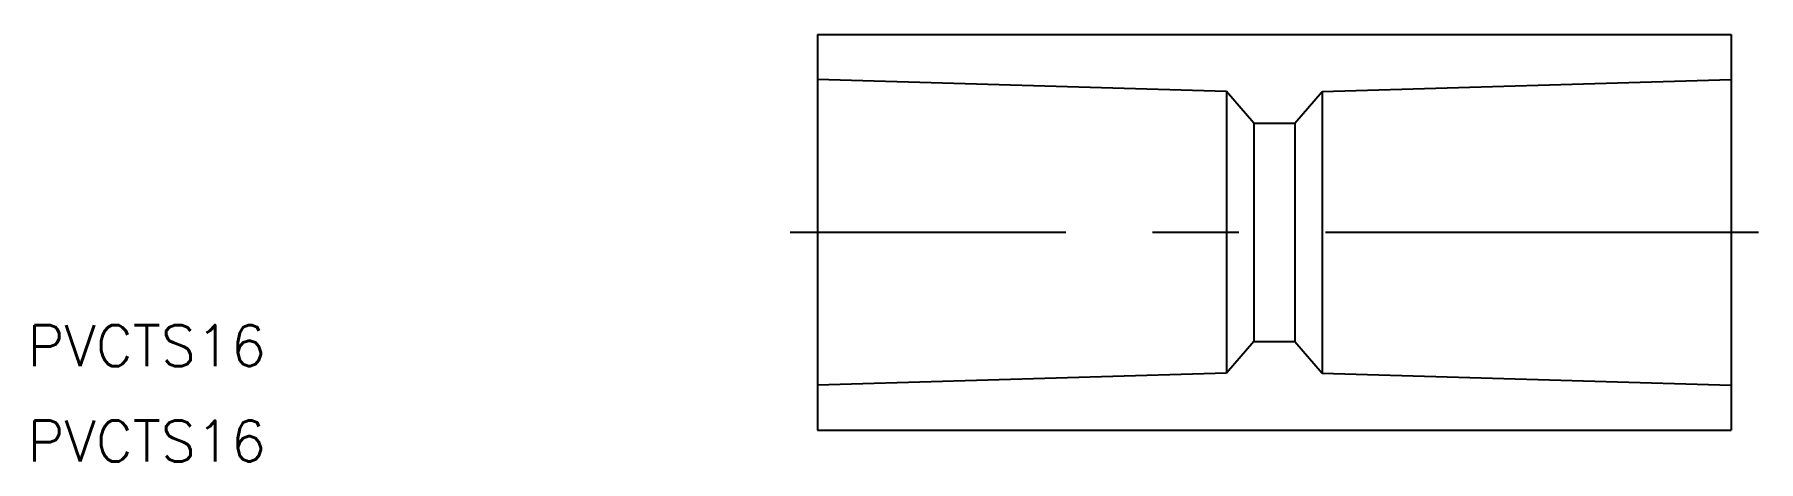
# Model space of a CAD drawing. Extents: x -57 to 69, y -2 to 29.
import ezdxf

# ---------------------------------------------------------------- set-up
doc = ezdxf.new("R2010")
doc.units = 0
doc.linetypes.add('CENTER', pattern=[50.8, 31.75, -6.35, 6.35, -6.35])
doc.layers.get('0').update_dxf_attribs({"linetype": 'CONTINUOUS'})
doc.layers.add('CENTER', color=1, linetype='CENTER')
doc.styles.get("Standard").update_dxf_attribs({"font": 'txt.shx', "height": 3, "bigfont": 'bigfont.shx'})

msp = doc.modelspace()

# ---------------------------------------------------------------- linework, layer by layer
at = {"color": 7, "linetype": 'CONTINUOUS'}
for p, q in [((0, 29), (67, 29)), ((0, 29), (0, 0)), ((67, 29), (67, 0)), ((30, 24.82), (0, 25.7)), ((37, 24.82), (67, 25.7)), ((30, 24.82), (30, 4.18)), ((32, 22.5), (30, 24.82)), ((35, 22.5), (37, 24.82)), ((37, 24.82), (37, 4.18)), ((32, 22.5), (35, 22.5)), ((32, 22.5), (32, 6.5)), ((35, 22.5), (35, 6.5)), ((32, 6.5), (30, 4.18)), ((32, 6.5), (35, 6.5)), ((35, 6.5), (37, 4.18)), ((30, 4.18), (0, 3.3)), ((37, 4.18), (67, 3.3)), ((0, 0), (67, 0))]:
    msp.add_line(p, q, dxfattribs=at)
at = {"layer": 'CENTER', "color": 1, "linetype": 'CENTER'}
msp.add_line((69, 14.5), (-2, 14.5), dxfattribs=at)

# ---------------------------------------------------------------- texts
at = {"color": 7, "linetype": 'CONTINUOUS'}
for p in [(-57.93, 4.7), (-57.93, -2.3)]:
    msp.add_text('PVCTS16', height=3, dxfattribs=at).set_placement(p)

doc.saveas('drawing.dxf')
